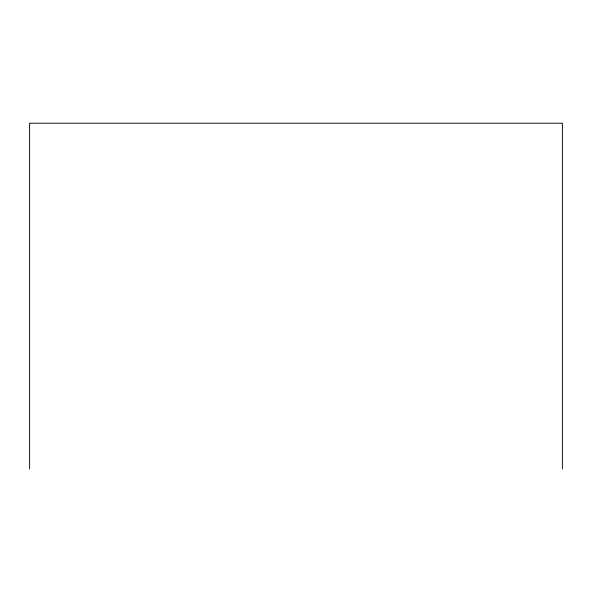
<?xml version="1.0" encoding="UTF-8"?>
<svg xmlns="http://www.w3.org/2000/svg" width="592" height="592" viewBox="0 0 592 592"><rect width="100%" height="100%" fill="white"/><g stroke="black" fill="none" stroke-linecap="round" stroke-linejoin="round"><path stroke-width="0.89" d="M562.4 468.775L562.4 123.225L29.6 123.225L29.6 468.775"/></g></svg>
